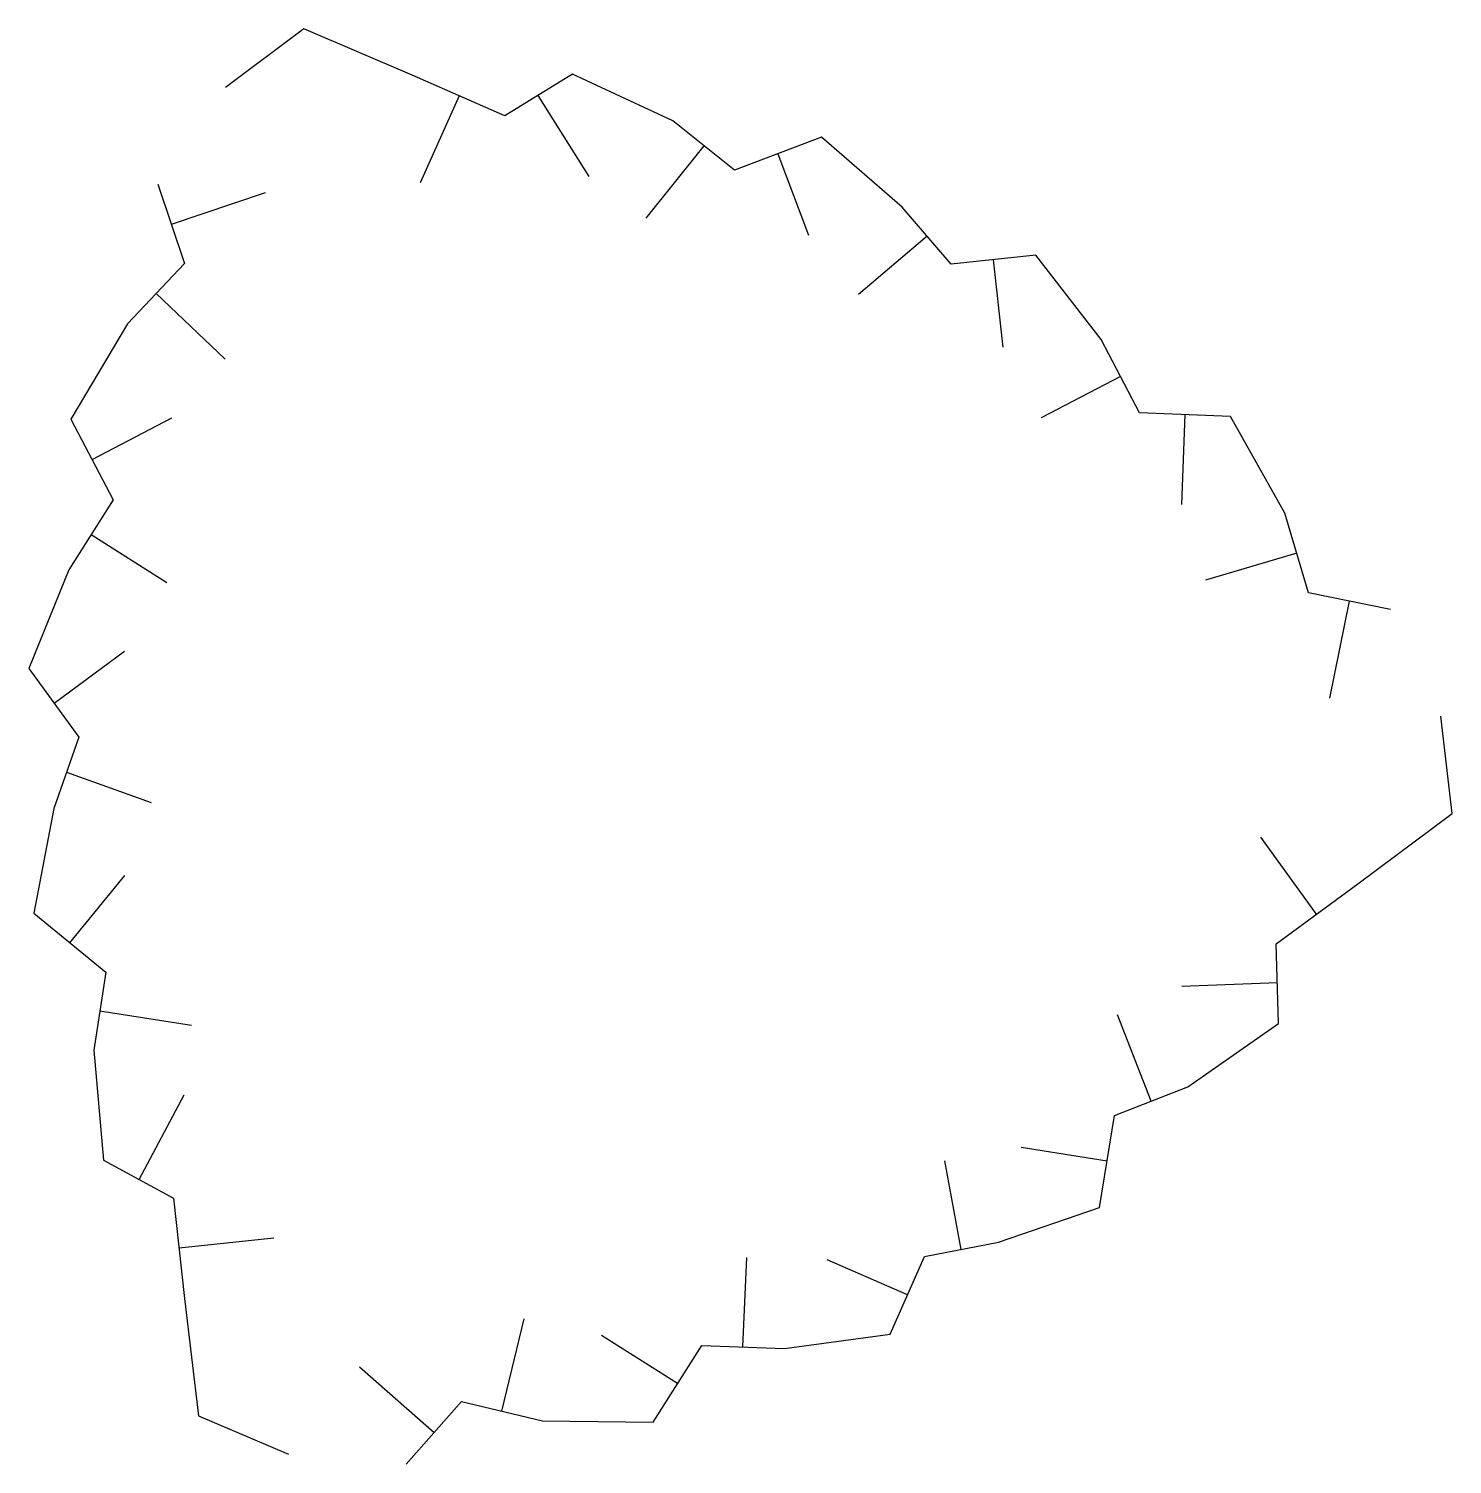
# Model space of a CAD drawing. Extents: x 3 to 114, y 1 to 113.
import ezdxf

# ---------------------------------------------------------------- set-up
doc = ezdxf.new("R2010")
doc.units = 0
doc.layers.get('0').update_dxf_attribs({"linetype": 'CONTINUOUS'})

msp = doc.modelspace()

# ---------------------------------------------------------------- linework, layer by layer
at = {"color": 7}
for points in [[(109.234715, 68.017901), (102.816082, 69.323043), (100.961483, 75.552871), (96.727238, 83.099471), (89.607918, 83.402928), (86.597582, 89.130615), (81.472405, 95.725506), (74.864937, 95.015752), (71.020392, 99.479946), (64.705858, 104.946816), (57.896131, 102.37601), (53.082532, 106.230096), (45.241642, 109.890741), (39.935778, 106.617779), (32.693212, 109.799308), (24.216895, 113.44239), (18.086527, 108.854542)], [(36.356705, 108.19), (33.321909, 101.393148)], [(42.530534, 108.218372), (46.518076, 101.872593)], [(55.507578, 104.288448), (50.962132, 98.634393)], [(61.290256, 103.657356), (63.70783, 97.296715)], [(12.802692, 101.28044), (14.881722, 95.06917), (10.413833, 90.348126), (5.995408, 82.907863), (9.292267, 76.590622), (5.837113, 71.119751), (2.688358, 63.383772), (6.606757, 58.016414), (4.662923, 52.454843), (3.085742, 44.252861), (8.716989, 39.640868), (7.786052, 33.545126), (8.536286, 24.924394), (14.023686, 21.965861), (14.889684, 14.102851), (15.972841, 4.940604), (23.011217, 1.925473)], [(13.84835, 98.156452), (21.206499, 100.63538)], [(72.972677, 97.213002), (67.608711, 92.652047)], [(78.135074, 95.36702), (78.905397, 88.53867)], [(12.660478, 92.72207), (18.052737, 87.594905)], [(88.112773, 86.247699), (81.903241, 83.00566)], [(93.154306, 83.251764), (92.870555, 76.228802)], [(7.649985, 79.737466), (13.873923, 83.003211)], [(7.576195, 73.873403), (13.48865, 70.11681)], [(101.894056, 72.420247), (94.757672, 70.313996)], [(106.006434, 68.674329), (104.474173, 61.062522)], [(4.667481, 60.672801), (10.195844, 64.754096)], [(32.220969, 1.144152), (36.560571, 6.05028), (42.88306, 4.541496), (51.53573, 4.43516), (55.358191, 10.448944), (61.823682, 10.192128), (70.097614, 11.333216), (72.786682, 17.410328), (78.575061, 18.507704), (86.466776, 21.242816), (87.645256, 28.425616), (93.389792, 30.667272), (100.480448, 35.627359), (100.298912, 41.858854), (106.67548, 46.540335), (114.06864, 52.0595), (113.160632, 59.662478)], [(5.650012, 55.279043), (12.281898, 52.91419)], [(103.450032, 44.17231), (99.081184, 50.198947)], [(5.910248, 41.939593), (10.209938, 47.213594)], [(100.387688, 38.811432), (92.898312, 38.531009)], [(8.255046, 36.616102), (15.424324, 35.506657)], [(90.495752, 29.537944), (87.87192, 36.301443)], [(11.340154, 23.41269), (14.841988, 30.038891)], [(87.057872, 24.845544), (80.340608, 25.932184)], [(75.635687, 17.950448), (74.367767, 24.876256)], [(14.451639, 18.080183), (21.855283, 18.850398)], [(58.569408, 10.321392), (58.866486, 17.320024)], [(71.455822, 14.402672), (65.157135, 17.149728)], [(39.703842, 5.300176), (41.447967, 12.533592)], [(53.454086, 7.453264), (47.513898, 11.21048)], [(34.403593, 3.611712), (28.577704, 8.744592)]]:
    msp.add_lwpolyline(points, dxfattribs=at)

doc.saveas('drawing.dxf')
